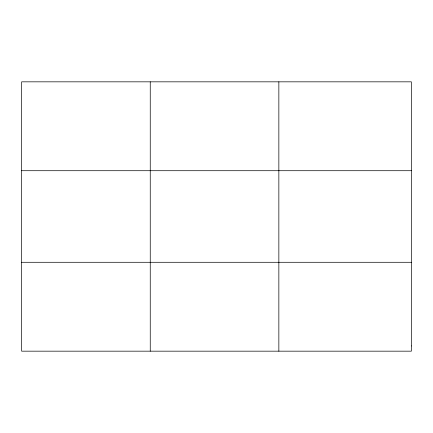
<?xml version="1.0" encoding="UTF-8"?>
<svg xmlns="http://www.w3.org/2000/svg" width="433" height="433" viewBox="0 0 433 433"><rect width="100%" height="100%" fill="white"/><g stroke="black" fill="none" stroke-linecap="round" stroke-linejoin="round"><path stroke-width="0.65" d="M150.251 351.168L150.251 81.832M278.852 351.168L278.852 81.832M21.65 170.71L411.35 170.71M21.65 262.29L411.35 262.29M411.35 345.94L411.35 351.168L21.65 351.168L21.65 81.832L411.35 81.832L411.35 345.94"/></g></svg>
